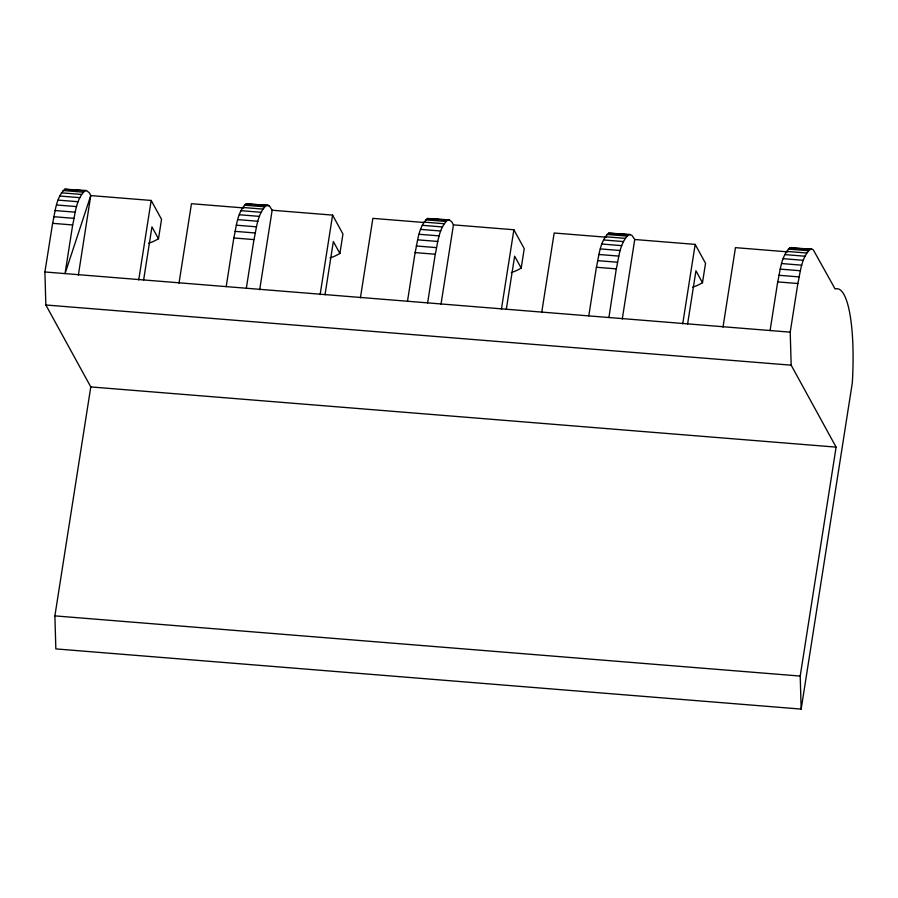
<?xml version="1.0" encoding="UTF-8"?>
<svg xmlns="http://www.w3.org/2000/svg" width="898" height="898" viewBox="0 0 898 898"><rect width="100%" height="100%" fill="white"/><g stroke="black" fill="none" stroke-linecap="round" stroke-linejoin="round"><path stroke-width="1.35" d="M608.923 317.522L616.297 268.861C618.98 257.356 619.553 243.358 628.555 234.76L631.743 235.153L634.74 239.508L622.269 319.037M78.373 275.057L90.754 195.584L89.463 192.924L86.489 190.544L64.802 189.209C55.856 197.852 55.294 211.816 52.612 223.321L44.9 271.971L45.854 304.994L90.788 386.926L54.89 615.882L55.844 648.906L801.162 709.094L852.314 382.862A102.069 22.697 -85.4 0 0 835.118 288.965L813.285 249.812L811.736 249.105L789.948 247.792C780.957 256.39 780.384 270.388 777.702 281.893L770.08 330.531M86.489 190.544L84.861 190.847C75.915 199.479 75.353 213.455 72.671 224.96L65.049 273.598L90.754 195.584L151.178 200.456L161.539 219.348L158.486 238.801L154.456 240.956A123.206 38.434 8.9 0 1 148.563 243.291M138.719 279.929L151.178 200.456M143.601 280.131L151.953 226.88L158.486 238.801M179.005 283.184L191.465 203.711L243.751 207.932M226.195 286.608L233.817 237.97C236.5 226.464 237.072 212.478 246.074 203.868L267.851 205.182L269.411 205.889L272.15 210.233L259.679 289.762M246.333 288.236L253.966 239.598C256.648 228.092 257.221 214.106 266.212 205.496L267.851 205.182M320.126 294.578L332.586 215.105L272.15 210.233M324.997 294.78L333.349 241.528L339.893 253.472L335.908 255.616A123.082 38.401 8.9 0 1 330.015 257.951M339.893 253.472L342.946 234.019L332.586 215.105M360.412 297.833L372.872 218.36L423.688 222.468M407.49 301.257L415.112 252.607C417.795 241.102 418.367 227.115 427.358 218.506L449.146 219.83L451.716 221.716L453.445 224.87L440.974 304.4M427.628 302.873L435.261 254.235C437.943 242.729 438.516 228.743 447.507 220.133L449.146 219.83M501.421 309.215L513.88 229.753L453.445 224.87M506.292 309.417L514.644 256.166L521.188 268.109L517.203 270.253A123.082 38.401 8.9 0 1 511.31 272.588M521.188 268.109L524.241 248.656L513.88 229.753M541.707 312.47L554.167 233.009L606.352 237.218M588.785 315.894L596.407 267.256C599.089 255.75 599.662 241.753 608.664 233.143L630.194 234.445M682.716 323.864L695.175 244.391L634.74 239.508M687.587 324.055L695.939 270.814L702.483 282.758L698.498 284.891A123.082 38.401 8.9 0 1 692.605 287.237M702.483 282.758L705.536 263.294L695.175 244.391M723.002 327.108L735.462 247.646L787.647 251.855M801.162 709.094L800.208 676.071L836.105 447.125L791.183 365.183L790.218 332.159L797.851 283.521C800.522 272.015 801.095 258.018 810.097 249.419L811.736 249.105M44.9 271.971L790.218 332.159M45.854 304.994L791.183 365.183M90.788 386.926L836.105 447.125M54.89 615.882L800.208 676.071M246.074 203.868L266.212 205.496M427.358 218.506L447.507 220.133M608.664 233.143L628.555 234.76M789.948 247.792L810.097 249.419M255.975 204.8L261.352 205.238M266.728 205.664L269.411 205.889M434.587 219.224L438.617 219.55M445.329 220.089L449.359 220.414M611.852 233.536L617.162 233.974M623.784 234.501L627.769 234.827M801.207 248.836L805.237 249.161M64.802 189.209L84.861 190.847M244.379 205.171L264.528 206.798M425.674 219.819L445.823 221.447M606.969 234.457L626.86 236.062M788.264 249.094L808.402 250.722M63.129 190.522L83.188 192.161M242.673 207.46L262.811 209.088M423.968 222.098L444.106 223.725M605.263 236.735L625.154 238.352M786.547 251.384L806.696 253.012M61.434 192.812L81.493 194.439M240.978 210.671L261.116 212.298M422.273 225.308L442.411 226.936M603.568 239.957L623.459 241.562M784.852 254.594L805.001 256.222M59.739 196.022L79.799 197.661M239.328 214.757L259.477 216.384M420.623 229.394L440.761 231.022M601.918 244.032L621.809 245.648M783.213 258.68L803.351 260.308M58.101 200.108L78.16 201.736M237.757 219.628L257.906 221.256M419.052 234.266L439.201 235.893M600.347 248.914L620.237 250.52M781.642 263.552L801.779 265.179M56.54 204.98L76.599 206.607M236.297 225.196L256.446 226.824M417.592 239.833L437.741 241.461M598.887 254.482L618.778 256.087M780.182 269.119L800.32 270.747M55.092 210.547L75.151 212.175M234.984 231.347L255.122 232.975M416.268 245.985L436.417 247.612M597.563 260.633L617.465 262.238M778.858 275.271L799.007 276.898M53.768 216.699L73.827 218.337M233.817 237.97L253.966 239.598M415.112 252.607L435.261 254.235M596.407 267.256L616.297 268.861M777.702 281.893L797.851 283.521M52.612 223.321L72.671 224.96M791.587 247.478L793.147 248.185M247.713 203.554L249.262 204.261"/></g></svg>
